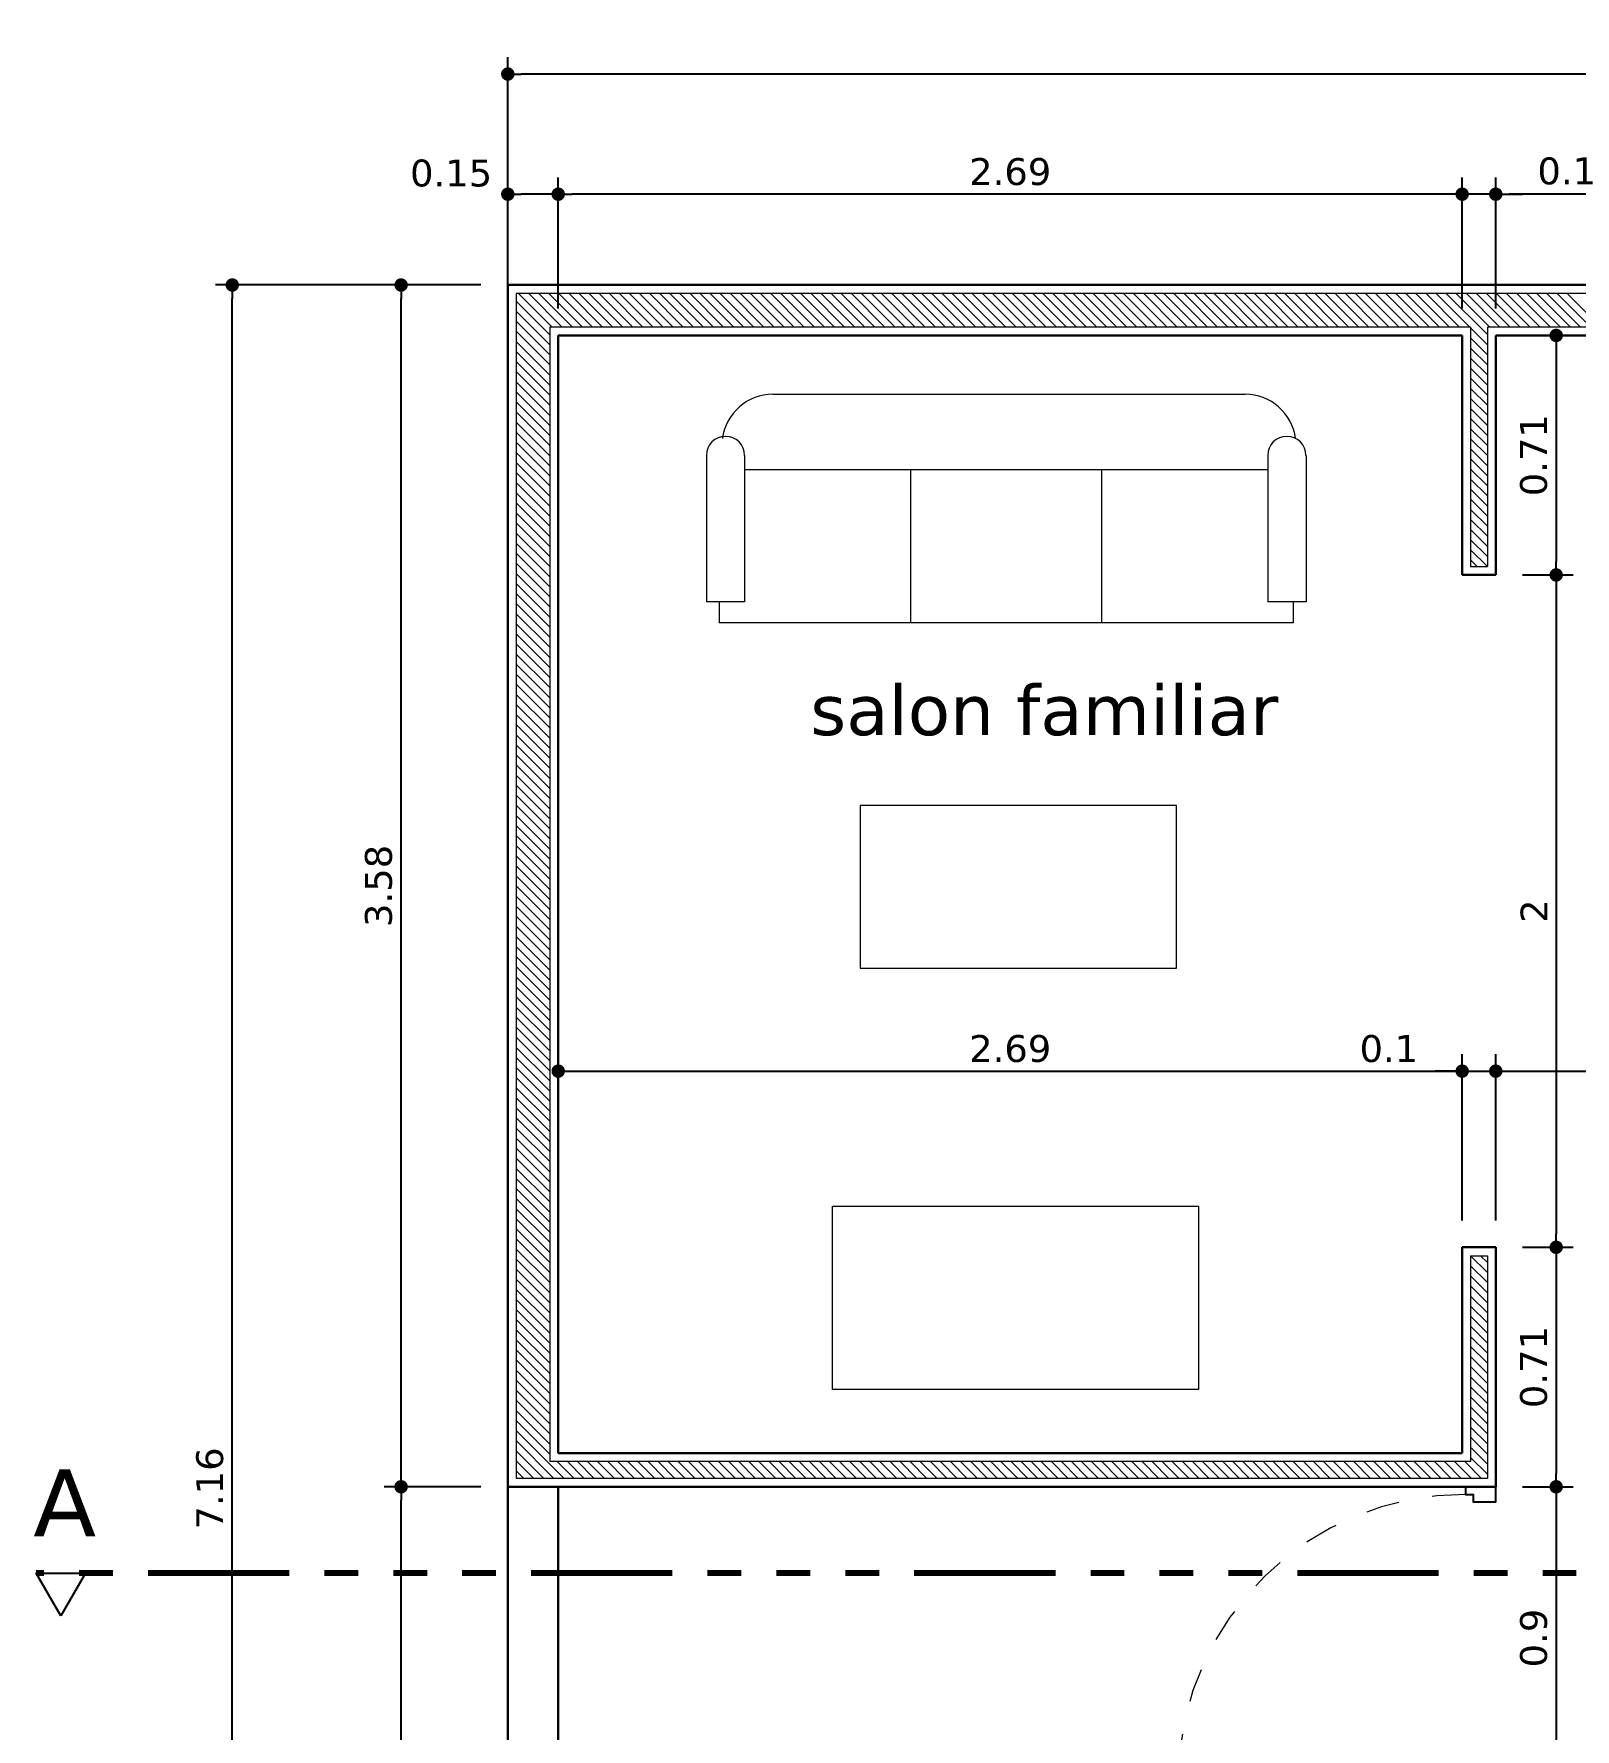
# Model space of a CAD drawing. Header units: millimetres. Extents: x -106 to 2534, y 21 to 2786.
# Drawn here: x 1224.79 to 1229.38, y 1366.41 to 1371.45 of the extents above; entities that cross this region are included whole.
import ezdxf

# ---------------------------------------------------------------- set-up
doc = ezdxf.new("R2010")
doc.units = ezdxf.units.MM
doc.linetypes.add('ACAD_ISO03W100', pattern=[30, 12, -18])
doc.linetypes.add('ACAD_ISO14W100', pattern=[24, 12, -3, 0, -3, 0, -3, 0, -3])
for name, color, linetype, lineweight in [('achurado', 142, 'Continuous', 9), ('cotas 02', 132, 'Continuous', 13), ('L. corte', 106, 'ACAD_ISO14W100', 80), ('marco', 54, 'Continuous', 25), ('MOBILIARIO', 132, 'Continuous', 20), ('muros', 20, 'Continuous', 30), ('punteada', 210, 'ACAD_ISO03W100', 13), ('textos', 116, 'Continuous', 40)]:
    doc.layers.add(name, color=color, linetype=linetype, lineweight=lineweight)
doc.styles.get("Standard").update_dxf_attribs({"font": 'verdana.ttf'})
doc.dimstyles.new('cota 1.50', dxfattribs={"dimtxt": 0.08, "dimasz": 0.04, "dimexe": 0.05, "dimexo": 0.08, "dimgap": 0.025, "dimtad": 1, "dimdsep": 46, "dimtxsty": 'Standard', "dimblk": 'DOT', "dimcen": 2.5, "dimadec": 0, "dimazin": 0, "dimtm": 1e-09, "dimtfac": 1, "dimtmove": 0, "dimatfit": 3, "dimfxl": 1, "dimarcsym": 0})

# ---------------------------------------------------------------- blocks, each defined once
blk = doc.blocks.new('_Dot')
at = {"color": 0, "linetype": 'ByBlock', "lineweight": -2}
blk.add_line((-0.5, 0), (-1, 0), dxfattribs=at)
at = {"color": 0, "linetype": 'ByBlock', "const_width": 0.5}
blk.add_lwpolyline([(-0.25, 0, 1), (0.25, 0, 1)], format="xyb", close=True, dxfattribs=at)
blk = doc.blocks.new('*D145')
at = {"layer": 'cotas 02', "color": 0, "lineweight": -2, "transparency": 16777216}
for p, q in [((1226.1205, 1370.7033), (1225.3305, 1370.7033)), ((1225.3805, 1363.5833), (1225.3805, 1370.6633)), ((1226.1205, 1363.5433), (1225.3305, 1363.5433))]:
    blk.add_line(p, q, dxfattribs=at)
at = {"layer": 'Defpoints', "color": 0, "transparency": 16777216}
for p in [(1225.3805, 1370.7033), (1226.2005, 1370.7033), (1226.2005, 1363.5433)]:
    blk.add_point(p, dxfattribs=at)
at = {"layer": 'cotas 02', "color": 0, "lineweight": -2, "transparency": 16777216, "xscale": 0.03999999999999999, "yscale": 0.03999999999999999, "zscale": 0.03999999999999999}
for p, rotation in [((1225.3805, 1370.7033), 90), ((1225.3805, 1363.5433), 270)]:
    blk.add_blockref('_Dot', p, dxfattribs=dict(at, rotation=rotation))
at = {"layer": 'cotas 02', "color": 0, "transparency": 16777216, "insert": (1225.3139, 1367.1233), "char_height": 0.08, "attachment_point": 5, "rotation": 90}
blk.add_mtext('7.16', dxfattribs=at)
blk = doc.blocks.new('*D168')
at = {"layer": 'cotas 02', "color": 0, "lineweight": -2, "transparency": 16777216}
for p, q in [((1229.1403, 1370.6333), (1229.1403, 1371.0234)), ((1237.3305, 1370.6333), (1237.3305, 1371.0234)), ((1237.2905, 1370.9734), (1229.1803, 1370.9734))]:
    blk.add_line(p, q, dxfattribs=at)
at = {"layer": 'Defpoints', "color": 0, "transparency": 16777216}
for p in [(1229.1403, 1370.9734), (1229.1403, 1370.5533), (1237.3305, 1370.5533)]:
    blk.add_point(p, dxfattribs=at)
at = {"layer": 'cotas 02', "color": 0, "lineweight": -2, "transparency": 16777216, "xscale": 0.03999999999999999, "yscale": 0.03999999999999999, "zscale": 0.03999999999999999, "rotation": 180}
blk.add_blockref('_Dot', (1229.1403, 1370.9734), dxfattribs=at)
at = {"layer": 'cotas 02', "color": 0, "lineweight": -2, "transparency": 16777216, "xscale": 0.03999999999999999, "yscale": 0.03999999999999999, "zscale": 0.03999999999999999}
blk.add_blockref('_Dot', (1237.3305, 1370.9734), dxfattribs=at)
at = {"layer": 'cotas 02', "color": 0, "transparency": 16777216, "insert": (1233.2354, 1371.0402), "char_height": 0.08, "attachment_point": 5}
blk.add_mtext('8.19', dxfattribs=at)
blk = doc.blocks.new('*D169')
at = {"layer": 'cotas 02', "color": 0, "lineweight": -2, "transparency": 16777216}
for p, q in [((1229.0403, 1370.6333), (1229.0403, 1371.0234)), ((1229.1403, 1370.6333), (1229.1403, 1371.0234)), ((1229.0003, 1370.9734), (1228.9603, 1370.9734)), ((1229.1403, 1370.9734), (1229.0403, 1370.9734)), ((1229.1803, 1370.9734), (1229.2203, 1370.9734))]:
    blk.add_line(p, q, dxfattribs=at)
at = {"layer": 'Defpoints', "color": 0, "transparency": 16777216}
for p in [(1229.0403, 1370.9734), (1229.0403, 1370.5533), (1229.1403, 1370.5533)]:
    blk.add_point(p, dxfattribs=at)
at = {"layer": 'cotas 02', "color": 0, "lineweight": -2, "transparency": 16777216, "xscale": 0.03999999999999999, "yscale": 0.03999999999999999, "zscale": 0.03999999999999999}
blk.add_blockref('_Dot', (1229.0403, 1370.9734), dxfattribs=at)
at = {"layer": 'cotas 02', "color": 0, "lineweight": -2, "transparency": 16777216, "xscale": 0.03999999999999999, "yscale": 0.03999999999999999, "zscale": 0.03999999999999999, "rotation": 180}
blk.add_blockref('_Dot', (1229.1403, 1370.9734), dxfattribs=at)
at = {"layer": 'cotas 02', "color": 0, "transparency": 16777216, "insert": (1229.3515, 1371.042), "char_height": 0.08, "attachment_point": 5}
blk.add_mtext('0.1', dxfattribs=at)
blk = doc.blocks.new('*D170')
at = {"layer": 'cotas 02', "color": 0, "lineweight": -2, "transparency": 16777216}
for p, q in [((1226.3505, 1370.6333), (1226.3505, 1371.0234)), ((1229.0403, 1370.6333), (1229.0403, 1371.0234)), ((1229.0003, 1370.9734), (1226.3905, 1370.9734))]:
    blk.add_line(p, q, dxfattribs=at)
at = {"layer": 'Defpoints', "color": 0, "transparency": 16777216}
for p in [(1226.3505, 1370.9734), (1226.3505, 1370.5533), (1229.0403, 1370.5533)]:
    blk.add_point(p, dxfattribs=at)
at = {"layer": 'cotas 02', "color": 0, "lineweight": -2, "transparency": 16777216, "xscale": 0.03999999999999999, "yscale": 0.03999999999999999, "zscale": 0.03999999999999999, "rotation": 180}
blk.add_blockref('_Dot', (1226.3505, 1370.9734), dxfattribs=at)
at = {"layer": 'cotas 02', "color": 0, "lineweight": -2, "transparency": 16777216, "xscale": 0.03999999999999999, "yscale": 0.03999999999999999, "zscale": 0.03999999999999999}
blk.add_blockref('_Dot', (1229.0403, 1370.9734), dxfattribs=at)
at = {"layer": 'cotas 02', "color": 0, "transparency": 16777216, "insert": (1227.6954, 1371.04), "char_height": 0.08, "attachment_point": 5}
blk.add_mtext('2.69', dxfattribs=at)
blk = doc.blocks.new('*D171')
at = {"layer": 'cotas 02', "color": 0, "lineweight": -2, "transparency": 16777216}
for p, q in [((1226.2005, 1370.6333), (1226.2005, 1371.0234)), ((1226.3505, 1370.6333), (1226.3505, 1371.0234)), ((1226.3105, 1370.9734), (1226.2405, 1370.9734))]:
    blk.add_line(p, q, dxfattribs=at)
at = {"layer": 'Defpoints', "color": 0, "transparency": 16777216}
for p in [(1226.2005, 1370.9734), (1226.2005, 1370.5533), (1226.3505, 1370.5533)]:
    blk.add_point(p, dxfattribs=at)
at = {"layer": 'cotas 02', "color": 0, "lineweight": -2, "transparency": 16777216, "xscale": 0.03999999999999999, "yscale": 0.03999999999999999, "zscale": 0.03999999999999999, "rotation": 180}
blk.add_blockref('_Dot', (1226.2005, 1370.9734), dxfattribs=at)
at = {"layer": 'cotas 02', "color": 0, "lineweight": -2, "transparency": 16777216, "xscale": 0.03999999999999999, "yscale": 0.03999999999999999, "zscale": 0.03999999999999999}
blk.add_blockref('_Dot', (1226.3505, 1370.9734), dxfattribs=at)
at = {"layer": 'cotas 02', "color": 0, "transparency": 16777216, "insert": (1226.0317, 1371.0357), "char_height": 0.08, "attachment_point": 5}
blk.add_mtext('0.15', dxfattribs=at)
blk = doc.blocks.new('*D182')
at = {"layer": 'cotas 02', "color": 0, "lineweight": -2, "transparency": 16777216}
for p, q in [((1229.2203, 1370.5533), (1229.3701, 1370.5533)), ((1229.3201, 1370.5133), (1229.3201, 1369.8807)), ((1229.2203, 1369.8407), (1229.3701, 1369.8407))]:
    blk.add_line(p, q, dxfattribs=at)
at = {"layer": 'Defpoints', "color": 0, "transparency": 16777216}
for p in [(1229.1403, 1370.5533), (1229.1403, 1369.8407), (1229.3201, 1369.8407)]:
    blk.add_point(p, dxfattribs=at)
at = {"layer": 'cotas 02', "color": 0, "lineweight": -2, "transparency": 16777216, "xscale": 0.03999999999999999, "yscale": 0.03999999999999999, "zscale": 0.03999999999999999}
for p, rotation in [((1229.3201, 1370.5533), 90), ((1229.3201, 1369.8407), 270)]:
    blk.add_blockref('_Dot', p, dxfattribs=dict(at, rotation=rotation))
at = {"layer": 'cotas 02', "color": 0, "transparency": 16777216, "insert": (1229.2534, 1370.197), "char_height": 0.08, "attachment_point": 5, "rotation": 90}
blk.add_mtext('0.71', dxfattribs=at)
blk = doc.blocks.new('*D183')
at = {"layer": 'cotas 02', "color": 0, "lineweight": -2, "transparency": 16777216}
for p, q in [((1229.2203, 1369.8407), (1229.3701, 1369.8407)), ((1229.3201, 1369.8007), (1229.3201, 1367.8807)), ((1229.2203, 1367.8407), (1229.3701, 1367.8407))]:
    blk.add_line(p, q, dxfattribs=at)
at = {"layer": 'Defpoints', "color": 0, "transparency": 16777216}
for p in [(1229.1403, 1369.8407), (1229.1403, 1367.8407), (1229.3201, 1367.8407)]:
    blk.add_point(p, dxfattribs=at)
at = {"layer": 'cotas 02', "color": 0, "lineweight": -2, "transparency": 16777216, "xscale": 0.03999999999999999, "yscale": 0.03999999999999999, "zscale": 0.03999999999999999}
for p, rotation in [((1229.3201, 1369.8407), 90), ((1229.3201, 1367.8407), 270)]:
    blk.add_blockref('_Dot', p, dxfattribs=dict(at, rotation=rotation))
at = {"layer": 'cotas 02', "color": 0, "transparency": 16777216, "insert": (1229.2542, 1368.8407), "char_height": 0.08, "attachment_point": 5, "rotation": 90}
blk.add_mtext('2', dxfattribs=at)
blk = doc.blocks.new('*D184')
at = {"layer": 'cotas 02', "color": 0, "lineweight": -2, "transparency": 16777216}
for p, q in [((1229.2203, 1367.8407), (1229.3701, 1367.8407)), ((1229.3201, 1367.8007), (1229.3201, 1367.1682)), ((1229.2203, 1367.1282), (1229.3701, 1367.1282))]:
    blk.add_line(p, q, dxfattribs=at)
at = {"layer": 'Defpoints', "color": 0, "transparency": 16777216}
for p in [(1229.1403, 1367.8407), (1229.1403, 1367.1282), (1229.3201, 1367.1282)]:
    blk.add_point(p, dxfattribs=at)
at = {"layer": 'cotas 02', "color": 0, "lineweight": -2, "transparency": 16777216, "xscale": 0.03999999999999999, "yscale": 0.03999999999999999, "zscale": 0.03999999999999999}
for p, rotation in [((1229.3201, 1367.8407), 90), ((1229.3201, 1367.1282), 270)]:
    blk.add_blockref('_Dot', p, dxfattribs=dict(at, rotation=rotation))
at = {"layer": 'cotas 02', "color": 0, "transparency": 16777216, "insert": (1229.2534, 1367.4844), "char_height": 0.08, "attachment_point": 5, "rotation": 90}
blk.add_mtext('0.71', dxfattribs=at)
blk = doc.blocks.new('*D185')
at = {"layer": 'cotas 02', "color": 0, "lineweight": -2, "transparency": 16777216}
for p, q in [((1229.2203, 1367.1282), (1229.3701, 1367.1282)), ((1229.3201, 1367.0882), (1229.3201, 1366.2682)), ((1229.2203, 1366.2282), (1229.3701, 1366.2282))]:
    blk.add_line(p, q, dxfattribs=at)
at = {"layer": 'Defpoints', "color": 0, "transparency": 16777216}
for p in [(1229.1403, 1367.1282), (1229.1403, 1366.2282), (1229.3201, 1366.2282)]:
    blk.add_point(p, dxfattribs=at)
at = {"layer": 'cotas 02', "color": 0, "lineweight": -2, "transparency": 16777216, "xscale": 0.03999999999999999, "yscale": 0.03999999999999999, "zscale": 0.03999999999999999}
for p, rotation in [((1229.3201, 1367.1282), 90), ((1229.3201, 1366.2282), 270)]:
    blk.add_blockref('_Dot', p, dxfattribs=dict(at, rotation=rotation))
at = {"layer": 'cotas 02', "color": 0, "transparency": 16777216, "insert": (1229.2534, 1366.6782), "char_height": 0.08, "attachment_point": 5, "rotation": 90}
blk.add_mtext('0.9', dxfattribs=at)
blk = doc.blocks.new('*D191')
at = {"layer": 'cotas 02', "color": 0, "lineweight": -2, "transparency": 16777216}
for p, q in [((1226.3505, 1367.3082), (1226.3505, 1368.4147)), ((1229.0403, 1367.9207), (1229.0403, 1368.4147)), ((1226.3905, 1368.3647), (1229.0003, 1368.3647))]:
    blk.add_line(p, q, dxfattribs=at)
at = {"layer": 'Defpoints', "color": 0, "transparency": 16777216}
for p in [(1229.0403, 1368.3647), (1229.0403, 1367.8407), (1226.3505, 1367.2282)]:
    blk.add_point(p, dxfattribs=at)
at = {"layer": 'cotas 02', "color": 0, "lineweight": -2, "transparency": 16777216, "xscale": 0.03999999999999999, "yscale": 0.03999999999999999, "zscale": 0.03999999999999999, "rotation": 180}
blk.add_blockref('_Dot', (1226.3505, 1368.3647), dxfattribs=at)
at = {"layer": 'cotas 02', "color": 0, "lineweight": -2, "transparency": 16777216, "xscale": 0.03999999999999999, "yscale": 0.03999999999999999, "zscale": 0.03999999999999999}
blk.add_blockref('_Dot', (1229.0403, 1368.3647), dxfattribs=at)
at = {"layer": 'cotas 02', "color": 0, "transparency": 16777216, "insert": (1227.6954, 1368.4313), "char_height": 0.08, "attachment_point": 5}
blk.add_mtext('2.69', dxfattribs=at)
blk = doc.blocks.new('*D193')
at = {"layer": 'cotas 02', "color": 0, "lineweight": -2, "transparency": 16777216}
for p, q in [((1229.0403, 1368.0007), (1229.0403, 1368.4147)), ((1229.1403, 1367.9207), (1229.1403, 1368.4147)), ((1228.7169, 1368.3647), (1229.0403, 1368.3647)), ((1229.0003, 1368.3647), (1228.9603, 1368.3647)), ((1229.0403, 1368.3647), (1229.1403, 1368.3647)), ((1229.0403, 1368.3647), (1229.1403, 1368.3647)), ((1229.1803, 1368.3647), (1229.2203, 1368.3647))]:
    blk.add_line(p, q, dxfattribs=at)
at = {"layer": 'Defpoints', "color": 0, "transparency": 16777216}
for p in [(1229.1403, 1368.3647), (1229.0403, 1367.9207), (1229.1403, 1367.8407)]:
    blk.add_point(p, dxfattribs=at)
at = {"layer": 'cotas 02', "color": 0, "lineweight": -2, "transparency": 16777216, "xscale": 0.03999999999999999, "yscale": 0.03999999999999999, "zscale": 0.03999999999999999}
blk.add_blockref('_Dot', (1229.0403, 1368.3647), dxfattribs=at)
at = {"layer": 'cotas 02', "color": 0, "lineweight": -2, "transparency": 16777216, "xscale": 0.03999999999999999, "yscale": 0.03999999999999999, "zscale": 0.03999999999999999, "rotation": 180}
blk.add_blockref('_Dot', (1229.1403, 1368.3647), dxfattribs=at)
at = {"layer": 'cotas 02', "color": 0, "transparency": 16777216, "insert": (1228.8223, 1368.4313), "char_height": 0.08, "attachment_point": 5}
blk.add_mtext('0.1', dxfattribs=at)
blk = doc.blocks.new('*D194')
at = {"layer": 'cotas 02', "color": 0, "lineweight": -2, "transparency": 16777216}
for p, q in [((1229.1403, 1367.9207), (1229.1403, 1368.4147)), ((1230.1107, 1368.3463), (1230.1107, 1368.4147)), ((1229.1803, 1368.3647), (1230.0707, 1368.3647))]:
    blk.add_line(p, q, dxfattribs=at)
at = {"layer": 'Defpoints', "color": 0, "transparency": 16777216}
for p in [(1230.1107, 1368.3647), (1230.1107, 1368.2663), (1229.1403, 1367.8407)]:
    blk.add_point(p, dxfattribs=at)
at = {"layer": 'cotas 02', "color": 0, "lineweight": -2, "transparency": 16777216, "xscale": 0.03999999999999999, "yscale": 0.03999999999999999, "zscale": 0.03999999999999999, "rotation": 180}
blk.add_blockref('_Dot', (1229.1403, 1368.3647), dxfattribs=at)
at = {"layer": 'cotas 02', "color": 0, "lineweight": -2, "transparency": 16777216, "xscale": 0.03999999999999999, "yscale": 0.03999999999999999, "zscale": 0.03999999999999999}
blk.add_blockref('_Dot', (1230.1107, 1368.3647), dxfattribs=at)
at = {"layer": 'cotas 02', "color": 0, "transparency": 16777216, "insert": (1229.6255, 1368.4313), "char_height": 0.08, "attachment_point": 5}
blk.add_mtext('0.97', dxfattribs=at)
blk = doc.blocks.new('*D231')
at = {"layer": 'cotas 02', "color": 0, "lineweight": -2, "transparency": 16777216}
for p, q in [((1226.2005, 1370.7833), (1226.2005, 1371.3809)), ((1240.4805, 1370.7833), (1240.4805, 1371.3809)), ((1240.4405, 1371.3309), (1226.2405, 1371.3309))]:
    blk.add_line(p, q, dxfattribs=at)
at = {"layer": 'Defpoints', "color": 0, "transparency": 16777216}
for p in [(1226.2005, 1371.3309), (1226.2005, 1370.7033), (1240.4805, 1370.7033)]:
    blk.add_point(p, dxfattribs=at)
at = {"layer": 'cotas 02', "color": 0, "lineweight": -2, "transparency": 16777216, "xscale": 0.03999999999999999, "yscale": 0.03999999999999999, "zscale": 0.03999999999999999, "rotation": 180}
blk.add_blockref('_Dot', (1226.2005, 1371.3309), dxfattribs=at)
at = {"layer": 'cotas 02', "color": 0, "lineweight": -2, "transparency": 16777216, "xscale": 0.03999999999999999, "yscale": 0.03999999999999999, "zscale": 0.03999999999999999}
blk.add_blockref('_Dot', (1240.4805, 1371.3309), dxfattribs=at)
at = {"layer": 'cotas 02', "color": 0, "transparency": 16777216, "insert": (1233.3405, 1371.3977), "char_height": 0.08, "attachment_point": 5}
blk.add_mtext('14.28', dxfattribs=at)
blk = doc.blocks.new('*D232')
at = {"layer": 'cotas 02', "color": 0, "lineweight": -2, "transparency": 16777216}
for p, q in [((1226.1205, 1367.1282), (1225.833, 1367.1282)), ((1225.883, 1363.5833), (1225.883, 1367.0882)), ((1226.1205, 1363.5433), (1225.833, 1363.5433))]:
    blk.add_line(p, q, dxfattribs=at)
at = {"layer": 'Defpoints', "color": 0, "transparency": 16777216}
for p in [(1225.883, 1367.1282), (1226.2005, 1367.1282), (1226.2005, 1363.5433)]:
    blk.add_point(p, dxfattribs=at)
at = {"layer": 'cotas 02', "color": 0, "lineweight": -2, "transparency": 16777216, "xscale": 0.03999999999999999, "yscale": 0.03999999999999999, "zscale": 0.03999999999999999}
for p, rotation in [((1225.883, 1367.1282), 90), ((1225.883, 1363.5433), 270)]:
    blk.add_blockref('_Dot', p, dxfattribs=dict(at, rotation=rotation))
at = {"layer": 'cotas 02', "color": 0, "transparency": 16777216, "insert": (1225.8162, 1365.3357), "char_height": 0.08, "attachment_point": 5, "rotation": 90}
blk.add_mtext('3.58', dxfattribs=at)
blk = doc.blocks.new('*D233')
at = {"layer": 'cotas 02', "color": 0, "lineweight": -2, "transparency": 16777216}
for p, q in [((1226.1205, 1370.7033), (1225.833, 1370.7033)), ((1225.883, 1367.1682), (1225.883, 1370.6633)), ((1226.1205, 1367.1282), (1225.833, 1367.1282))]:
    blk.add_line(p, q, dxfattribs=at)
at = {"layer": 'Defpoints', "color": 0, "transparency": 16777216}
for p in [(1225.883, 1370.7033), (1226.2005, 1370.7033), (1226.2005, 1367.1282)]:
    blk.add_point(p, dxfattribs=at)
at = {"layer": 'cotas 02', "color": 0, "lineweight": -2, "transparency": 16777216, "xscale": 0.03999999999999999, "yscale": 0.03999999999999999, "zscale": 0.03999999999999999}
for p, rotation in [((1225.883, 1370.7033), 90), ((1225.883, 1367.1282), 270)]:
    blk.add_blockref('_Dot', p, dxfattribs=dict(at, rotation=rotation))
at = {"layer": 'cotas 02', "color": 0, "transparency": 16777216, "insert": (1225.8162, 1368.9157), "char_height": 0.08, "attachment_point": 5, "rotation": 90}
blk.add_mtext('3.58', dxfattribs=at)

msp = doc.modelspace()

# ---------------------------------------------------------------- linework, layer by layer
msp.add_lwpolyline([(1224.8704, 1366.7443), (1224.7971, 1366.8712), (1224.9436, 1366.8712)], close=True)
at = {"layer": 'achurado'}
for p, q in [((1240.4555, 1370.6783), (1226.2255, 1370.6783)), ((1226.2255, 1370.6783), (1226.2255, 1367.1532)), ((1226.2255, 1370.6555), (1226.3255, 1370.5555)), ((1226.2327, 1370.6783), (1226.3327, 1370.5783)), ((1226.2627, 1370.6783), (1226.3627, 1370.5783)), ((1226.2927, 1370.6783), (1226.3927, 1370.5783)), ((1226.3227, 1370.6783), (1226.4227, 1370.5783)), ((1226.3527, 1370.6783), (1226.4527, 1370.5783)), ((1226.3827, 1370.6783), (1226.4827, 1370.5783)), ((1226.4127, 1370.6783), (1226.5127, 1370.5783)), ((1226.4427, 1370.6783), (1226.5427, 1370.5783)), ((1226.4727, 1370.6783), (1226.5727, 1370.5783)), ((1226.5027, 1370.6783), (1226.6027, 1370.5783)), ((1226.5327, 1370.6783), (1226.6327, 1370.5783)), ((1226.5627, 1370.6783), (1226.6627, 1370.5783)), ((1226.5927, 1370.6783), (1226.6927, 1370.5783)), ((1226.6227, 1370.6783), (1226.7227, 1370.5783)), ((1226.6527, 1370.6783), (1226.7527, 1370.5783)), ((1226.6827, 1370.6783), (1226.7827, 1370.5783)), ((1226.7127, 1370.6783), (1226.8127, 1370.5783)), ((1226.7427, 1370.6783), (1226.8427, 1370.5783)), ((1226.7727, 1370.6783), (1226.8727, 1370.5783)), ((1226.8027, 1370.6783), (1226.9027, 1370.5783)), ((1226.8327, 1370.6783), (1226.9327, 1370.5783)), ((1226.8627, 1370.6783), (1226.9627, 1370.5783)), ((1226.8927, 1370.6783), (1226.9927, 1370.5783)), ((1226.9227, 1370.6783), (1227.0227, 1370.5783)), ((1226.9527, 1370.6783), (1227.0527, 1370.5783)), ((1226.9827, 1370.6783), (1227.0827, 1370.5783)), ((1227.0127, 1370.6783), (1227.1127, 1370.5783)), ((1227.0427, 1370.6783), (1227.1427, 1370.5783)), ((1227.0727, 1370.6783), (1227.1727, 1370.5783)), ((1227.1027, 1370.6783), (1227.2027, 1370.5783)), ((1227.1327, 1370.6783), (1227.2327, 1370.5783)), ((1227.1627, 1370.6783), (1227.2627, 1370.5783)), ((1227.1927, 1370.6783), (1227.2927, 1370.5783)), ((1227.2227, 1370.6783), (1227.3227, 1370.5783)), ((1227.2527, 1370.6783), (1227.3527, 1370.5783)), ((1227.2827, 1370.6783), (1227.3827, 1370.5783)), ((1227.3127, 1370.6783), (1227.4127, 1370.5783)), ((1227.3427, 1370.6783), (1227.4427, 1370.5783)), ((1227.3727, 1370.6783), (1227.4727, 1370.5783)), ((1227.4027, 1370.6783), (1227.5027, 1370.5783)), ((1227.4327, 1370.6783), (1227.5327, 1370.5783)), ((1227.4627, 1370.6783), (1227.5627, 1370.5783)), ((1227.4927, 1370.6783), (1227.5927, 1370.5783)), ((1227.5227, 1370.6783), (1227.6227, 1370.5783)), ((1227.5527, 1370.6783), (1227.6527, 1370.5783)), ((1227.5827, 1370.6783), (1227.6827, 1370.5783)), ((1227.6127, 1370.6783), (1227.7127, 1370.5783)), ((1227.6427, 1370.6783), (1227.7427, 1370.5783)), ((1227.6727, 1370.6783), (1227.7727, 1370.5783)), ((1227.7027, 1370.6783), (1227.8027, 1370.5783)), ((1227.7327, 1370.6783), (1227.8327, 1370.5783)), ((1227.7627, 1370.6783), (1227.8627, 1370.5783)), ((1227.7927, 1370.6783), (1227.8927, 1370.5783)), ((1227.8227, 1370.6783), (1227.9227, 1370.5783)), ((1227.8527, 1370.6783), (1227.9527, 1370.5783)), ((1227.8827, 1370.6783), (1227.9827, 1370.5783)), ((1227.9127, 1370.6783), (1228.0127, 1370.5783)), ((1227.9427, 1370.6783), (1228.0427, 1370.5783)), ((1227.9727, 1370.6783), (1228.0727, 1370.5783)), ((1228.0027, 1370.6783), (1228.1027, 1370.5783)), ((1228.0327, 1370.6783), (1228.1327, 1370.5783)), ((1228.0627, 1370.6783), (1228.1627, 1370.5783)), ((1228.0927, 1370.6783), (1228.1927, 1370.5783)), ((1228.1227, 1370.6783), (1228.2227, 1370.5783)), ((1228.1527, 1370.6783), (1228.2527, 1370.5783)), ((1228.1827, 1370.6783), (1228.2827, 1370.5783)), ((1228.2127, 1370.6783), (1228.3127, 1370.5783)), ((1228.2427, 1370.6783), (1228.3427, 1370.5783)), ((1228.2727, 1370.6783), (1228.3727, 1370.5783)), ((1228.3027, 1370.6783), (1228.4027, 1370.5783)), ((1228.3327, 1370.6783), (1228.4327, 1370.5783)), ((1228.3627, 1370.6783), (1228.4627, 1370.5783)), ((1228.3927, 1370.6783), (1228.4927, 1370.5783)), ((1228.4227, 1370.6783), (1228.5227, 1370.5783)), ((1228.4527, 1370.6783), (1228.5527, 1370.5783)), ((1228.4827, 1370.6783), (1228.5827, 1370.5783)), ((1228.5127, 1370.6783), (1228.6127, 1370.5783)), ((1228.5427, 1370.6783), (1228.6427, 1370.5783)), ((1228.5727, 1370.6783), (1228.6727, 1370.5783)), ((1228.6027, 1370.6783), (1228.7027, 1370.5783)), ((1228.6327, 1370.6783), (1228.7327, 1370.5783)), ((1228.6627, 1370.6783), (1228.7627, 1370.5783)), ((1228.6927, 1370.6783), (1228.7927, 1370.5783)), ((1228.7227, 1370.6783), (1228.8227, 1370.5783)), ((1228.7527, 1370.6783), (1228.8527, 1370.5783)), ((1228.7827, 1370.6783), (1228.8827, 1370.5783)), ((1228.8127, 1370.6783), (1228.9127, 1370.5783)), ((1228.8427, 1370.6783), (1228.9427, 1370.5783)), ((1228.8727, 1370.6783), (1228.9727, 1370.5783)), ((1228.9027, 1370.6783), (1229.0027, 1370.5783)), ((1228.9327, 1370.6783), (1229.0327, 1370.5783)), ((1228.9627, 1370.6783), (1229.0627, 1370.5783)), ((1228.9927, 1370.6783), (1229.1153, 1370.5557)), ((1229.0227, 1370.6783), (1229.1227, 1370.5783)), ((1229.0527, 1370.6783), (1229.1527, 1370.5783)), ((1229.0827, 1370.6783), (1229.1827, 1370.5783)), ((1229.1127, 1370.6783), (1229.2127, 1370.5783)), ((1229.1427, 1370.6783), (1229.2427, 1370.5783)), ((1229.1727, 1370.6783), (1229.2727, 1370.5783)), ((1229.2027, 1370.6783), (1229.3027, 1370.5783)), ((1229.2327, 1370.6783), (1229.3327, 1370.5783)), ((1229.2627, 1370.6783), (1229.3627, 1370.5783)), ((1229.2927, 1370.6783), (1229.3927, 1370.5783)), ((1229.3227, 1370.6783), (1229.4227, 1370.5783)), ((1229.3527, 1370.6783), (1229.4527, 1370.5783)), ((1226.2255, 1370.6255), (1226.3255, 1370.5255)), ((1226.2255, 1370.5955), (1226.3255, 1370.4955)), ((1226.2255, 1370.5655), (1226.3255, 1370.4655)), ((1226.2255, 1370.5355), (1226.3255, 1370.4355)), ((1229.0653, 1370.5783), (1226.3255, 1370.5783)), ((1226.3255, 1370.5783), (1226.3255, 1367.2032)), ((1229.0653, 1370.5783), (1229.0653, 1369.8657)), ((1229.0653, 1370.5757), (1229.1153, 1370.5257)), ((1229.0653, 1370.5457), (1229.1153, 1370.4957)), ((1237.3555, 1370.5783), (1229.1153, 1370.5783)), ((1229.1153, 1370.5783), (1229.1153, 1369.8657)), ((1226.2255, 1370.5055), (1226.3255, 1370.4055)), ((1229.0653, 1370.5157), (1229.1153, 1370.4657)), ((1229.0653, 1370.4857), (1229.1153, 1370.4357)), ((1226.2255, 1370.4755), (1226.3255, 1370.3755)), ((1226.2255, 1370.4455), (1226.3255, 1370.3455)), ((1229.0653, 1370.4557), (1229.1153, 1370.4057)), ((1226.2255, 1370.4155), (1226.3255, 1370.3155)), ((1226.2255, 1370.3855), (1226.3255, 1370.2855)), ((1229.0653, 1370.4257), (1229.1153, 1370.3757)), ((1229.0653, 1370.3957), (1229.1153, 1370.3457)), ((1226.2255, 1370.3555), (1226.3255, 1370.2555)), ((1229.0653, 1370.3657), (1229.1153, 1370.3157)), ((1229.0653, 1370.3357), (1229.1153, 1370.2857)), ((1226.2255, 1370.3255), (1226.3255, 1370.2255)), ((1226.2255, 1370.2955), (1226.3255, 1370.1955)), ((1229.0653, 1370.3057), (1229.1153, 1370.2557)), ((1226.2255, 1370.2655), (1226.3255, 1370.1655)), ((1226.2255, 1370.2355), (1226.3255, 1370.1355)), ((1229.0653, 1370.2757), (1229.1153, 1370.2257)), ((1229.0653, 1370.2457), (1229.1153, 1370.1957)), ((1226.2255, 1370.2055), (1226.3255, 1370.1055)), ((1229.0653, 1370.2157), (1229.1153, 1370.1657)), ((1229.0653, 1370.1857), (1229.1153, 1370.1357)), ((1226.2255, 1370.1755), (1226.3255, 1370.0755)), ((1226.2255, 1370.1455), (1226.3255, 1370.0455)), ((1229.0653, 1370.1557), (1229.1153, 1370.1057)), ((1226.2255, 1370.1155), (1226.3255, 1370.0155)), ((1226.2255, 1370.0855), (1226.3255, 1369.9855)), ((1229.0653, 1370.1257), (1229.1153, 1370.0757)), ((1229.0653, 1370.0957), (1229.1153, 1370.0457)), ((1226.2255, 1370.0555), (1226.3255, 1369.9555)), ((1229.0653, 1370.0657), (1229.1153, 1370.0157)), ((1229.0653, 1370.0357), (1229.1153, 1369.9857)), ((1226.2255, 1370.0255), (1226.3255, 1369.9255)), ((1226.2255, 1369.9955), (1226.3255, 1369.8955)), ((1229.0653, 1370.0057), (1229.1153, 1369.9557)), ((1226.2255, 1369.9655), (1226.3255, 1369.8655)), ((1226.2255, 1369.9355), (1226.3255, 1369.8355)), ((1229.0653, 1369.9757), (1229.1153, 1369.9257)), ((1229.0653, 1369.9457), (1229.1153, 1369.8957)), ((1226.2255, 1369.9055), (1226.3255, 1369.8055)), ((1229.1153, 1369.8658), (1229.0653, 1369.9158)), ((1229.0854, 1369.8657), (1229.0653, 1369.8859)), ((1226.2255, 1369.8755), (1226.3255, 1369.7755)), ((1226.2255, 1369.8455), (1226.3255, 1369.7455)), ((1229.0653, 1369.8657), (1229.1153, 1369.8657)), ((1226.2255, 1369.8155), (1226.3255, 1369.7155)), ((1226.2255, 1369.7855), (1226.3255, 1369.6855)), ((1226.2255, 1369.7555), (1226.3255, 1369.6555)), ((1226.2255, 1369.7255), (1226.3255, 1369.6255)), ((1226.2255, 1369.6955), (1226.3255, 1369.5955)), ((1226.2255, 1369.6655), (1226.3255, 1369.5655)), ((1226.2255, 1369.6355), (1226.3255, 1369.5355)), ((1226.2255, 1369.6055), (1226.3255, 1369.5055)), ((1226.2255, 1369.5755), (1226.3255, 1369.4755)), ((1226.2255, 1369.5455), (1226.3255, 1369.4455)), ((1226.2255, 1369.5155), (1226.3255, 1369.4155)), ((1226.2255, 1369.4855), (1226.3255, 1369.3855)), ((1226.2255, 1369.4555), (1226.3255, 1369.3555)), ((1226.2255, 1369.4255), (1226.3255, 1369.3255)), ((1226.2255, 1369.3955), (1226.3255, 1369.2955)), ((1226.2255, 1369.3655), (1226.3255, 1369.2655)), ((1226.2255, 1369.3355), (1226.3255, 1369.2355)), ((1226.2255, 1369.3055), (1226.3255, 1369.2055)), ((1226.2255, 1369.2755), (1226.3255, 1369.1755)), ((1226.2255, 1369.2455), (1226.3255, 1369.1455)), ((1226.2255, 1369.2155), (1226.3255, 1369.1155)), ((1226.2255, 1369.1855), (1226.3255, 1369.0855)), ((1226.2255, 1369.1555), (1226.3255, 1369.0555)), ((1226.2255, 1369.1255), (1226.3255, 1369.0255)), ((1226.2255, 1369.0955), (1226.3255, 1368.9955)), ((1226.2255, 1369.0655), (1226.3255, 1368.9655)), ((1226.2255, 1369.0355), (1226.3255, 1368.9355)), ((1226.2255, 1369.0055), (1226.3255, 1368.9055)), ((1226.2255, 1368.9755), (1226.3255, 1368.8755)), ((1226.2255, 1368.9455), (1226.3255, 1368.8455)), ((1226.2255, 1368.9155), (1226.3255, 1368.8155)), ((1226.2255, 1368.8855), (1226.3255, 1368.7855)), ((1226.2255, 1368.8555), (1226.3255, 1368.7555)), ((1226.2255, 1368.8255), (1226.3255, 1368.7255)), ((1226.2255, 1368.7955), (1226.3255, 1368.6955)), ((1226.2255, 1368.7655), (1226.3255, 1368.6655)), ((1226.2255, 1368.7355), (1226.3255, 1368.6355)), ((1226.2255, 1368.7055), (1226.3255, 1368.6055)), ((1226.2255, 1368.6755), (1226.3255, 1368.5755)), ((1226.2255, 1368.6455), (1226.3255, 1368.5455)), ((1226.2255, 1368.6155), (1226.3255, 1368.5155)), ((1226.2255, 1368.5855), (1226.3255, 1368.4855)), ((1226.2255, 1368.5555), (1226.3255, 1368.4555)), ((1226.2255, 1368.5255), (1226.3255, 1368.4255)), ((1226.2255, 1368.4955), (1226.3255, 1368.3955)), ((1226.2255, 1368.4655), (1226.3255, 1368.3655)), ((1226.2255, 1368.4355), (1226.3255, 1368.3355)), ((1226.2255, 1368.4055), (1226.3255, 1368.3055)), ((1226.2255, 1368.3755), (1226.3255, 1368.2755)), ((1226.2255, 1368.3455), (1226.3255, 1368.2455)), ((1226.2255, 1368.3155), (1226.3255, 1368.2155)), ((1226.2255, 1368.2855), (1226.3255, 1368.1855)), ((1226.2255, 1368.2555), (1226.3255, 1368.1555)), ((1226.2255, 1368.2255), (1226.3255, 1368.1255)), ((1226.2255, 1368.1955), (1226.3255, 1368.0955)), ((1226.2255, 1368.1655), (1226.3255, 1368.0655)), ((1226.2255, 1368.1355), (1226.3255, 1368.0355)), ((1226.2255, 1368.1055), (1226.3255, 1368.0055)), ((1226.2255, 1368.0755), (1226.3255, 1367.9755)), ((1226.2255, 1368.0455), (1226.3255, 1367.9455)), ((1226.2255, 1368.0155), (1226.3255, 1367.9155)), ((1226.2255, 1367.9855), (1226.3255, 1367.8855)), ((1226.2255, 1367.9555), (1226.3255, 1367.8555)), ((1226.2255, 1367.9255), (1226.3255, 1367.8255)), ((1226.2255, 1367.8955), (1226.3255, 1367.7955)), ((1226.2255, 1367.8655), (1226.3255, 1367.7655)), ((1226.2255, 1367.8355), (1226.3255, 1367.7355)), ((1229.0653, 1367.8157), (1229.0653, 1367.2032)), ((1229.0653, 1367.8157), (1229.1153, 1367.8157)), ((1229.0653, 1367.8157), (1229.1153, 1367.7657)), ((1229.0952, 1367.8157), (1229.1153, 1367.7957)), ((1229.1153, 1367.8157), (1229.1153, 1367.1532)), ((1226.2255, 1367.8055), (1226.3255, 1367.7055)), ((1226.2255, 1367.7755), (1226.3255, 1367.6755)), ((1229.0653, 1367.7857), (1229.1153, 1367.7357)), ((1226.2255, 1367.7455), (1226.3255, 1367.6455)), ((1226.2255, 1367.7155), (1226.3255, 1367.6155)), ((1229.0653, 1367.7557), (1229.1153, 1367.7057)), ((1229.0653, 1367.7257), (1229.1153, 1367.6757)), ((1226.2255, 1367.6855), (1226.3255, 1367.5855)), ((1229.0653, 1367.6957), (1229.1153, 1367.6457)), ((1229.0653, 1367.6657), (1229.1153, 1367.6157)), ((1226.2255, 1367.6555), (1226.3255, 1367.5555)), ((1226.2255, 1367.6255), (1226.3255, 1367.5255)), ((1229.0653, 1367.6357), (1229.1153, 1367.5857)), ((1226.2255, 1367.5955), (1226.3255, 1367.4955)), ((1226.2255, 1367.5655), (1226.3255, 1367.4655)), ((1229.0653, 1367.6057), (1229.1153, 1367.5557)), ((1229.0653, 1367.5757), (1229.1153, 1367.5257)), ((1226.2255, 1367.5355), (1226.3255, 1367.4355)), ((1229.0653, 1367.5457), (1229.1153, 1367.4957)), ((1229.0653, 1367.5157), (1229.1153, 1367.4657)), ((1226.2255, 1367.5055), (1226.3255, 1367.4055)), ((1226.2255, 1367.4755), (1226.3255, 1367.3755)), ((1229.0653, 1367.4857), (1229.1153, 1367.4357)), ((1226.2255, 1367.4455), (1226.3255, 1367.3455)), ((1226.2255, 1367.4155), (1226.3255, 1367.3155)), ((1229.0653, 1367.4557), (1229.1153, 1367.4057)), ((1229.0653, 1367.4257), (1229.1153, 1367.3757)), ((1226.2255, 1367.3855), (1226.3255, 1367.2855)), ((1229.0653, 1367.3957), (1229.1153, 1367.3457)), ((1229.0653, 1367.3657), (1229.1153, 1367.3157)), ((1226.2255, 1367.3555), (1226.3255, 1367.2555)), ((1226.2255, 1367.3255), (1226.3255, 1367.2255)), ((1229.0653, 1367.3357), (1229.1153, 1367.2857)), ((1226.2255, 1367.2955), (1226.3678, 1367.1532)), ((1226.2255, 1367.2655), (1226.3378, 1367.1532)), ((1229.0653, 1367.3057), (1229.1153, 1367.2557)), ((1229.0653, 1367.2757), (1229.1153, 1367.2257)), ((1226.2255, 1367.2355), (1226.3078, 1367.1532)), ((1229.0653, 1367.2457), (1229.1153, 1367.1957)), ((1229.0653, 1367.2157), (1229.1153, 1367.1657)), ((1226.2255, 1367.2055), (1226.2778, 1367.1532)), ((1226.2255, 1367.1755), (1226.2478, 1367.1532)), ((1229.0653, 1367.2032), (1226.3255, 1367.2032)), ((1226.3478, 1367.2032), (1226.3978, 1367.1532)), ((1226.3778, 1367.2032), (1226.4278, 1367.1532)), ((1226.4078, 1367.2032), (1226.4578, 1367.1532)), ((1226.4378, 1367.2032), (1226.4878, 1367.1532)), ((1226.4678, 1367.2032), (1226.5178, 1367.1532)), ((1226.4978, 1367.2032), (1226.5478, 1367.1532)), ((1226.5278, 1367.2032), (1226.5778, 1367.1532)), ((1226.5578, 1367.2032), (1226.6078, 1367.1532)), ((1226.5878, 1367.2032), (1226.6378, 1367.1532)), ((1226.6178, 1367.2032), (1226.6678, 1367.1532)), ((1226.6478, 1367.2032), (1226.6978, 1367.1532)), ((1226.6778, 1367.2032), (1226.7278, 1367.1532)), ((1226.7078, 1367.2032), (1226.7578, 1367.1532)), ((1226.7378, 1367.2032), (1226.7878, 1367.1532)), ((1226.7678, 1367.2032), (1226.8178, 1367.1532)), ((1226.7978, 1367.2032), (1226.8478, 1367.1532)), ((1226.8278, 1367.2032), (1226.8778, 1367.1532)), ((1226.8578, 1367.2032), (1226.9078, 1367.1532)), ((1226.8878, 1367.2032), (1226.9378, 1367.1532)), ((1226.9178, 1367.2032), (1226.9678, 1367.1532)), ((1226.9478, 1367.2032), (1226.9978, 1367.1532)), ((1226.9778, 1367.2032), (1227.0278, 1367.1532)), ((1227.0078, 1367.2032), (1227.0578, 1367.1532)), ((1227.0378, 1367.2032), (1227.0878, 1367.1532)), ((1227.0678, 1367.2032), (1227.1178, 1367.1532)), ((1227.0978, 1367.2032), (1227.1478, 1367.1532)), ((1227.1278, 1367.2032), (1227.1778, 1367.1532)), ((1227.1578, 1367.2032), (1227.2078, 1367.1532)), ((1227.1878, 1367.2032), (1227.2378, 1367.1532)), ((1227.2178, 1367.2032), (1227.2678, 1367.1532)), ((1227.2478, 1367.2032), (1227.2978, 1367.1532)), ((1227.2778, 1367.2032), (1227.3278, 1367.1532)), ((1227.3078, 1367.2032), (1227.3578, 1367.1532)), ((1227.3378, 1367.2032), (1227.3878, 1367.1532)), ((1227.3678, 1367.2032), (1227.4178, 1367.1532)), ((1227.3978, 1367.2032), (1227.4478, 1367.1532)), ((1227.4278, 1367.2032), (1227.4778, 1367.1532)), ((1227.4578, 1367.2032), (1227.5078, 1367.1532)), ((1227.4878, 1367.2032), (1227.5378, 1367.1532)), ((1227.5178, 1367.2032), (1227.5678, 1367.1532)), ((1227.5478, 1367.2032), (1227.5978, 1367.1532)), ((1227.5778, 1367.2032), (1227.6278, 1367.1532)), ((1227.6078, 1367.2032), (1227.6578, 1367.1532)), ((1227.6378, 1367.2032), (1227.6878, 1367.1532)), ((1227.6678, 1367.2032), (1227.7178, 1367.1532)), ((1227.6978, 1367.2032), (1227.7478, 1367.1532)), ((1227.7278, 1367.2032), (1227.7778, 1367.1532)), ((1227.7578, 1367.2032), (1227.8078, 1367.1532)), ((1227.7878, 1367.2032), (1227.8378, 1367.1532)), ((1227.8178, 1367.2032), (1227.8678, 1367.1532)), ((1227.8478, 1367.2032), (1227.8978, 1367.1532)), ((1227.8778, 1367.2032), (1227.9278, 1367.1532)), ((1227.9078, 1367.2032), (1227.9578, 1367.1532)), ((1227.9378, 1367.2032), (1227.9878, 1367.1532)), ((1227.9678, 1367.2032), (1228.0178, 1367.1532)), ((1227.9978, 1367.2032), (1228.0478, 1367.1532)), ((1228.0278, 1367.2032), (1228.0778, 1367.1532)), ((1228.0578, 1367.2032), (1228.1078, 1367.1532)), ((1228.0878, 1367.2032), (1228.1378, 1367.1532)), ((1228.1178, 1367.2032), (1228.1678, 1367.1532)), ((1228.1478, 1367.2032), (1228.1978, 1367.1532)), ((1228.1778, 1367.2032), (1228.2278, 1367.1532)), ((1228.2078, 1367.2032), (1228.2578, 1367.1532)), ((1228.2378, 1367.2032), (1228.2878, 1367.1532)), ((1228.2678, 1367.2032), (1228.3178, 1367.1532)), ((1228.2978, 1367.2032), (1228.3478, 1367.1532)), ((1228.3278, 1367.2032), (1228.3778, 1367.1532)), ((1228.3578, 1367.2032), (1228.4078, 1367.1532)), ((1228.3878, 1367.2032), (1228.4378, 1367.1532)), ((1228.4178, 1367.2032), (1228.4678, 1367.1532)), ((1228.4478, 1367.2032), (1228.4978, 1367.1532)), ((1228.4778, 1367.2032), (1228.5278, 1367.1532)), ((1228.5078, 1367.2032), (1228.5578, 1367.1532)), ((1228.5378, 1367.2032), (1228.5878, 1367.1532)), ((1228.5678, 1367.2032), (1228.6178, 1367.1532)), ((1228.5978, 1367.2032), (1228.6478, 1367.1532)), ((1228.6278, 1367.2032), (1228.6778, 1367.1532)), ((1228.6578, 1367.2032), (1228.7078, 1367.1532)), ((1228.6878, 1367.2032), (1228.7378, 1367.1532)), ((1228.7178, 1367.2032), (1228.7678, 1367.1532)), ((1228.7478, 1367.2032), (1228.7978, 1367.1532)), ((1228.7778, 1367.2032), (1228.8278, 1367.1532)), ((1228.8078, 1367.2032), (1228.8578, 1367.1532)), ((1228.8378, 1367.2032), (1228.8878, 1367.1532)), ((1228.8678, 1367.2032), (1228.9178, 1367.1532)), ((1228.8978, 1367.2032), (1228.9478, 1367.1532)), ((1228.9278, 1367.2032), (1228.9778, 1367.1532)), ((1228.9578, 1367.2032), (1229.0078, 1367.1532)), ((1228.9878, 1367.2032), (1229.0378, 1367.1532)), ((1229.0178, 1367.2032), (1229.0678, 1367.1532)), ((1229.0478, 1367.2032), (1229.0978, 1367.1532)), ((1229.1153, 1367.1532), (1226.2255, 1367.1532))]:
    msp.add_line(p, q, dxfattribs=at)
at = {"layer": 'L. corte', "ltscale": 0.035}
msp.add_line((1241.51, 1366.8712), (1224.7971, 1366.8712), dxfattribs=at)
at = {"layer": 'marco'}
msp.add_lwpolyline([(1229.1403, 1367.1282), (1229.0503, 1367.1282), (1229.0503, 1367.1057), (1229.0728, 1367.1057), (1229.0728, 1367.0832), (1229.1403, 1367.0832), (1229.1403, 1367.1282)], dxfattribs=at)
at = {"layer": 'MOBILIARIO'}
for p, q in [((1228.3942, 1370.378), (1226.9895, 1370.378)), ((1226.7913, 1370.1961), (1226.7913, 1369.7606)), ((1226.9051, 1370.1961), (1226.9051, 1369.7606)), ((1228.4617, 1370.1961), (1228.4617, 1369.7606)), ((1228.5756, 1370.1961), (1228.5756, 1369.7606)), ((1228.4617, 1370.1538), (1226.9051, 1370.1538)), ((1227.3987, 1370.1538), (1227.3987, 1369.6982)), ((1227.9681, 1369.6982), (1227.9681, 1370.1538)), ((1226.9051, 1369.7606), (1226.7913, 1369.7606)), ((1226.8292, 1369.7606), (1226.8292, 1369.6982)), ((1228.5756, 1369.7606), (1228.4617, 1369.7606)), ((1228.5376, 1369.7606), (1228.5376, 1369.6982)), ((1228.5376, 1369.6982), (1226.8292, 1369.6982))]:
    msp.add_line(p, q, dxfattribs=at)
for points in [[(1228.1903, 1369.1551), (1227.249, 1369.1551), (1227.249, 1368.6714), (1228.1903, 1368.6714)], [(1228.2554, 1367.9633), (1228.2554, 1367.4177), (1227.1665, 1367.4177), (1227.1665, 1367.9633)]]:
    msp.add_lwpolyline(points, close=True, dxfattribs=at)
for centre, radius, start, end in [((1226.9895, 1370.2262), 0.1519, 90, 172.2399), ((1228.3942, 1370.2262), 0.1519, 7.7601, 90), ((1226.8482, 1370.1961), 0.0569, 0, 180), ((1228.5186, 1370.1961), 0.0569, 0, 180)]:
    msp.add_arc(centre, radius, start, end, dxfattribs=at)
at = {"layer": 'muros'}
for p, q in [((1226.2005, 1363.5433), (1226.2005, 1370.7033)), ((1226.2005, 1370.7033), (1239.3405, 1370.7033)), ((1240.4805, 1370.7033), (1226.2005, 1370.7033)), ((1226.2005, 1370.7033), (1226.2005, 1363.5433)), ((1226.3505, 1370.5533), (1226.3505, 1367.2282)), ((1229.0403, 1370.5533), (1226.3505, 1370.5533)), ((1229.0403, 1370.5533), (1229.0403, 1369.8407)), ((1229.1403, 1370.5533), (1229.1403, 1369.8407)), ((1237.3305, 1370.5533), (1229.1403, 1370.5533)), ((1229.0403, 1369.8407), (1229.1403, 1369.8407)), ((1229.0403, 1367.8407), (1229.1403, 1367.8407)), ((1229.0403, 1367.8407), (1229.0403, 1367.2282)), ((1229.1403, 1367.8407), (1229.1403, 1367.1282)), ((1229.0403, 1367.2282), (1226.3505, 1367.2282)), ((1229.1403, 1367.1282), (1226.2005, 1367.1282)), ((1226.3505, 1367.1282), (1226.3505, 1363.6933))]:
    msp.add_line(p, q, dxfattribs=at)
at = {"layer": 'punteada', "ltscale": 5e-05}
msp.add_arc((1229.0503, 1366.2507), 0.855, 90, 178.492, dxfattribs=at)

# ---------------------------------------------------------------- texts
at = {"layer": 'textos', "width": 5.372119, "attachment_point": 1}
for s, insert, char_height in [('salon familiar', (1227.1003, 1369.5143), 0.15), ('A', (1224.7881, 1367.1804), 0.2)]:
    msp.add_mtext(s, dxfattribs=dict(at, insert=insert, char_height=char_height))

# ---------------------------------------------------------------- dimensions: what is measured, and where the dimension line sits
at = {"layer": 'cotas 02'}
for base, p1, p2, override, picture, middle in [((1226.2005, 1371.3309), (1240.4805, 1370.7033), (1226.2005, 1370.7033), {"dimfxl": 0.04}, '*D231', (1233.3405, 1371.3977)), ((1226.3505, 1370.9734), (1229.0403, 1370.5533), (1226.3505, 1370.5533), {"dimtmove": 1, "dimfxl": 0.04}, '*D170', (1227.6954, 1371.04)), ((1229.1403, 1370.9734), (1237.3305, 1370.5533), (1229.1403, 1370.5533), {"dimtmove": 1, "dimfxl": 0.04}, '*D168', (1233.2354, 1371.0402)), ((1229.0403, 1368.3647), (1226.3505, 1367.2282), (1229.0403, 1367.8407), {"dimfxl": 0.04}, '*D191', (1227.6954, 1368.4313)), ((1230.1107, 1368.3647), (1229.1403, 1367.8407), (1230.1107, 1368.2663), {"dimtmove": 1, "dimfxl": 0.04}, '*D194', (1229.6255, 1368.4313))]:
    dim = msp.add_linear_dim(base=base, p1=p1, p2=p2, dimstyle='cota 1.50', override=override, dxfattribs=at)
    dim.commit()
    dim.dimension.update_dxf_attribs({"geometry": picture, "text_midpoint": middle})
for base, p1, p2, override, picture, middle in [((1229.0403, 1370.9734), (1229.1403, 1370.5533), (1229.0403, 1370.5533), {"dimtmove": 2, "dimfxl": 0.04}, '*D169', (1229.3515, 1371.042)), ((1226.2005, 1370.9734), (1226.3505, 1370.5533), (1226.2005, 1370.5533), {"dimtmove": 1, "dimfxl": 0.04}, '*D171', (1226.0317, 1370.9691)), ((1229.1403, 1368.3647), (1229.0403, 1367.9207), (1229.1403, 1367.8407), {"dimtmove": 1, "dimfxl": 0.04}, '*D193', (1228.8223, 1368.3434))]:
    dim = msp.add_linear_dim(base=base, p1=p1, p2=p2, dimstyle='cota 1.50', override=override, dxfattribs=at)
    dim.commit()
    dim.dimension.update_dxf_attribs({"geometry": picture, "text_midpoint": middle, "dimtype": 160})
for base, p1, p2, angle, override, picture, middle in [((1225.3805, 1370.7033), (1226.2005, 1363.5433), (1226.2005, 1370.7033), 270, {"dimfxl": 0.04}, '*D145', (1225.3139, 1367.1233)), ((1225.883, 1370.7033), (1226.2005, 1367.1282), (1226.2005, 1370.7033), 90, {"dimtmove": 1, "dimfxl": 0.04}, '*D233', (1225.8162, 1368.9157)), ((1229.3201, 1369.8407), (1229.1403, 1370.5533), (1229.1403, 1369.8407), 270, {"dimfxl": 0.04}, '*D182', (1229.2534, 1370.197)), ((1229.3201, 1367.8407), (1229.1403, 1369.8407), (1229.1403, 1367.8407), 270, {"dimtmove": 1, "dimfxl": 0.04}, '*D183', (1229.2542, 1368.8407)), ((1229.3201, 1367.1282), (1229.1403, 1367.8407), (1229.1403, 1367.1282), 270, {"dimtmove": 1, "dimfxl": 0.04}, '*D184', (1229.2534, 1367.4844)), ((1225.883, 1367.1282), (1226.2005, 1363.5433), (1226.2005, 1367.1282), 90, {"dimfxl": 0.04}, '*D232', (1225.8162, 1365.3357)), ((1229.3201, 1366.2282), (1229.1403, 1367.1282), (1229.1403, 1366.2282), 270, {"dimtmove": 1, "dimfxl": 0.04}, '*D185', (1229.2534, 1366.6782))]:
    dim = msp.add_linear_dim(base=base, p1=p1, p2=p2, angle=angle, dimstyle='cota 1.50', override=override, dxfattribs=at)
    dim.commit()
    dim.dimension.update_dxf_attribs({"geometry": picture, "text_midpoint": middle})

doc.saveas('drawing.dxf')
